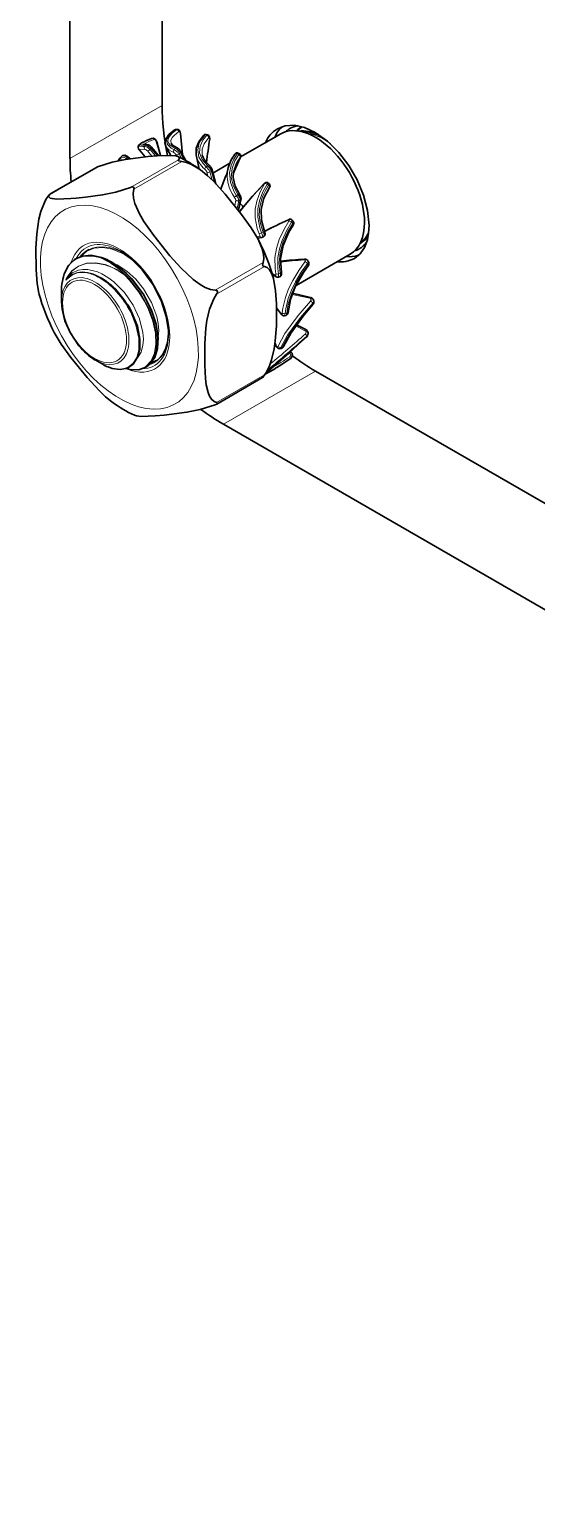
# Model space of a CAD drawing. Extents: x 291 to 828, y 188 to 662.
# Drawn here: x 671.24 to 682.93, y 577.35 to 611 of the extents above; entities that cross this region are included whole.
import ezdxf

# ---------------------------------------------------------------- set-up
doc = ezdxf.new("R2010")
doc.units = 0

msp = doc.modelspace()

# ---------------------------------------------------------------- linework, layer by layer
at = {"color": 7, "lineweight": 35}
for p, q in [((672.175, 608.019), (672.175, 649.492)), ((674.296, 609.244), (674.296, 648.132)), ((674.296, 609.244), (674.296, 644.628)), ((717.996, 579.932), (677.832, 603.12)), ((717.996, 579.932), (677.832, 603.12)), ((718.221, 577.352), (675.711, 601.896))]:
    msp.add_line(p, q, dxfattribs=at)
at = {"color": 7, "lineweight": 13, "ltscale": 0.061237}
for p, q in [((674.296, 609.244), (672.175, 608.019)), ((677.832, 603.12), (675.711, 601.896))]:
    msp.add_line(p, q, dxfattribs=at)
at = {"color": 7, "lineweight": 13, "ltscale": 0.008359}
msp.add_line((674.164, 608.409), (674.254, 608.087), dxfattribs=at)
at = {"color": 7, "lineweight": 35, "ltscale": 0.008188}
msp.add_line((674.261, 608.088), (674.175, 608.404), dxfattribs=at)
at = {"color": 7, "lineweight": 35, "ltscale": 0.00045742}
msp.add_line((674.608, 608.687), (674.59, 608.683), dxfattribs=at)
at = {"color": 7, "lineweight": 35, "ltscale": 0.000361302}
msp.add_line((674.608, 608.687), (674.594, 608.682), dxfattribs=at)
at = {"color": 7, "lineweight": 13, "ltscale": 0.000863159}
msp.add_line((674.629, 608.685), (674.594, 608.682), dxfattribs=at)
at = {"color": 7, "lineweight": 35, "ltscale": 0.000858311}
msp.add_line((674.642, 608.69), (674.608, 608.687), dxfattribs=at)
at = {"color": 7, "lineweight": 13, "ltscale": 0.000355936}
msp.add_line((674.629, 608.685), (674.642, 608.69), dxfattribs=at)
at = {"color": 7, "lineweight": 13, "ltscale": 0.000167847}
msp.add_line((674.719, 608.596), (674.726, 608.596), dxfattribs=at)
at = {"color": 7, "lineweight": 13, "ltscale": 0.011804}
msp.add_line((674.719, 608.596), (674.76, 608.125), dxfattribs=at)
at = {"color": 7, "lineweight": 35, "ltscale": 0.011994}
msp.add_line((674.765, 608.117), (674.726, 608.596), dxfattribs=at)
at = {"color": 7, "lineweight": 13, "ltscale": 0.000932126}
msp.add_line((675.328, 608.556), (675.291, 608.564), dxfattribs=at)
at = {"color": 7, "lineweight": 35, "ltscale": 0.000929825}
msp.add_line((675.349, 608.565), (675.312, 608.574), dxfattribs=at)
at = {"color": 7, "lineweight": 13, "ltscale": 0.000134978}
msp.add_line((675.391, 608.465), (675.395, 608.469), dxfattribs=at)
at = {"color": 7, "lineweight": 35, "ltscale": 0.026642}
msp.add_line((676.109, 608.056), (677.032, 608.589), dxfattribs=at)
at = {"color": 7, "lineweight": 13, "ltscale": 0.002267}
msp.add_line((678.055, 608.467), (677.976, 608.512), dxfattribs=at)
at = {"color": 7, "lineweight": 13, "ltscale": 0.000823976}
msp.add_line((673.351, 608.047), (673.37, 608.074), dxfattribs=at)
at = {"color": 7, "lineweight": 35, "ltscale": 0.002027}
msp.add_line((673.501, 608.068), (673.564, 608.017), dxfattribs=at)
at = {"color": 7, "lineweight": 35, "ltscale": 0.006024}
msp.add_line((673.757, 608.245), (673.91, 608.059), dxfattribs=at)
at = {"color": 7, "lineweight": 35, "ltscale": 0.000509664}
msp.add_line((673.809, 608.368), (673.826, 608.379), dxfattribs=at)
at = {"color": 7, "lineweight": 13, "ltscale": 0.000887502}
msp.add_line((673.897, 608.3), (673.918, 608.328), dxfattribs=at)
at = {"color": 7, "lineweight": 13, "ltscale": 0.003989}
msp.add_line((674.064, 608.073), (673.961, 608.195), dxfattribs=at)
at = {"color": 7, "lineweight": 13, "ltscale": 0.00088899}
msp.add_line((674.019, 608.233), (674.04, 608.262), dxfattribs=at)
at = {"color": 7, "lineweight": 13, "ltscale": 0.005033}
msp.add_line((674.149, 608.08), (674.019, 608.233), dxfattribs=at)
at = {"color": 7, "lineweight": 13, "ltscale": 0.005868}
msp.add_line((674.04, 608.262), (674.192, 608.083), dxfattribs=at)
at = {"color": 7, "lineweight": 35, "ltscale": 0.006774}
msp.add_line((674.048, 608.292), (674.223, 608.085), dxfattribs=at)
at = {"color": 7, "lineweight": 35, "ltscale": 0.005772}
msp.add_line((674.388, 608.296), (674.497, 608.093), dxfattribs=at)
at = {"color": 7, "lineweight": 13, "ltscale": 0.000933779}
msp.add_line((674.579, 608.224), (674.603, 608.253), dxfattribs=at)
at = {"color": 7, "lineweight": 13, "ltscale": 0.000863793}
msp.add_line((674.638, 608.077), (674.621, 608.107), dxfattribs=at)
at = {"color": 7, "lineweight": 13, "ltscale": 0.000931017}
msp.add_line((674.688, 608.128), (674.712, 608.156), dxfattribs=at)
at = {"color": 7, "lineweight": 13, "ltscale": 0.002878}
msp.add_line((674.745, 608.028), (674.688, 608.128), dxfattribs=at)
at = {"color": 7, "lineweight": 13, "ltscale": 0.004547}
msp.add_line((674.712, 608.156), (674.802, 607.998), dxfattribs=at)
at = {"color": 7, "lineweight": 35, "ltscale": 0.006319}
msp.add_line((674.721, 608.194), (674.846, 607.974), dxfattribs=at)
at = {"color": 7, "lineweight": 13, "ltscale": 0.000988828}
msp.add_line((676.065, 608.111), (676.03, 608.129), dxfattribs=at)
at = {"color": 7, "lineweight": 35, "ltscale": 0.000990267}
msp.add_line((676.086, 608.129), (676.051, 608.147), dxfattribs=at)
at = {"color": 7, "lineweight": 13, "ltscale": 0.03195}
for p, q in [((671.7, 607.187), (672.806, 607.826)), ((673.573, 607.354), (674.68, 607.993)), ((673.644, 607.313), (674.751, 607.952)), ((675.553, 602.393), (676.66, 603.032))]:
    msp.add_line(p, q, dxfattribs=at)
at = {"color": 7, "lineweight": 35, "ltscale": 0.030574}
for p, q in [((671.709, 607.196), (672.768, 607.808)), ((675.556, 602.361), (676.615, 602.972))]:
    msp.add_line(p, q, dxfattribs=at)
at = {"color": 7, "lineweight": 35, "ltscale": 0.001065}
for p, q in [((672.768, 607.808), (672.806, 607.826)), ((675.556, 602.361), (675.518, 602.342))]:
    msp.add_line(p, q, dxfattribs=at)
at = {"color": 7, "lineweight": 35, "ltscale": 0.000822306}
msp.add_line((673.302, 607.994), (673.284, 607.966), dxfattribs=at)
at = {"color": 7, "lineweight": 35, "ltscale": 0.001035}
msp.add_line((673.302, 607.994), (673.326, 608.028), dxfattribs=at)
at = {"color": 7, "lineweight": 13, "ltscale": 0.000623196}
msp.add_line((673.474, 608.02), (673.459, 608), dxfattribs=at)
at = {"color": 7, "lineweight": 13, "ltscale": 0.000826942}
msp.add_line((673.474, 608.02), (673.492, 608.047), dxfattribs=at)
at = {"color": 7, "lineweight": 13, "ltscale": 0.000577921}
msp.add_line((673.492, 608.005), (673.474, 608.02), dxfattribs=at)
at = {"color": 7, "lineweight": 13, "ltscale": 0.001389}
msp.add_line((673.492, 608.047), (673.535, 608.012), dxfattribs=at)
at = {"color": 7, "lineweight": 13, "ltscale": 0.000959574}
msp.add_line((675.314, 607.83), (675.341, 607.857), dxfattribs=at)
at = {"color": 7, "lineweight": 13, "ltscale": 0.000957869}
msp.add_line((675.399, 607.718), (675.427, 607.743), dxfattribs=at)
at = {"color": 7, "lineweight": 13, "ltscale": 0.005024}
msp.add_line((675.453, 607.524), (675.399, 607.718), dxfattribs=at)
at = {"color": 7, "lineweight": 13, "ltscale": 0.006969}
msp.add_line((675.427, 607.743), (675.503, 607.475), dxfattribs=at)
at = {"color": 7, "lineweight": 35, "ltscale": 0.008949}
msp.add_line((675.441, 607.784), (675.537, 607.439), dxfattribs=at)
at = {"color": 7, "lineweight": 35, "ltscale": 0.011252}
msp.add_line((675.468, 607.686), (675.858, 607.911), dxfattribs=at)
at = {"color": 7, "lineweight": 35, "ltscale": 0.000970788}
msp.add_line((675.823, 607.807), (675.814, 607.769), dxfattribs=at)
at = {"color": 7, "lineweight": 35, "ltscale": 0.010088}
msp.add_line((676.101, 608.035), (675.94, 607.665), dxfattribs=at)
at = {"color": 7, "lineweight": 13, "ltscale": 0.010004}
msp.add_line((676.099, 608.033), (675.94, 607.665), dxfattribs=at)
at = {"color": 7, "lineweight": 35, "ltscale": 0.000633833}
msp.add_line((675.947, 607.716), (675.951, 607.741), dxfattribs=at)
at = {"color": 7, "lineweight": 13, "ltscale": 0.002511}
msp.add_line((675.355, 607.617), (675.328, 607.713), dxfattribs=at)
at = {"color": 7, "lineweight": 13, "ltscale": 0.000994926}
msp.add_line((676.753, 607.405), (676.722, 607.43), dxfattribs=at)
at = {"color": 7, "lineweight": 35, "ltscale": 0.000995233}
msp.add_line((676.769, 607.436), (676.738, 607.462), dxfattribs=at)
at = {"color": 7, "lineweight": 35, "ltscale": 0.002633}
msp.add_line((671.636, 607.096), (671.696, 607.183), dxfattribs=at)
at = {"color": 7, "lineweight": 35, "ltscale": 0.00013276}
for p, q in [((671.7, 607.187), (671.696, 607.183)), ((676.625, 602.981), (676.628, 602.986))]:
    msp.add_line(p, q, dxfattribs=at)
at = {"color": 7, "lineweight": 35, "ltscale": 0.000325846}
for p, q in [((671.709, 607.196), (671.7, 607.187)), ((676.615, 602.972), (676.625, 602.981))]:
    msp.add_line(p, q, dxfattribs=at)
at = {"color": 7, "lineweight": 13, "ltscale": 0.003126}
msp.add_line((675.971, 606.939), (675.997, 607.062), dxfattribs=at)
at = {"color": 7, "lineweight": 13, "ltscale": 0.000973554}
msp.add_line((676.013, 607.164), (676.044, 607.188), dxfattribs=at)
at = {"color": 7, "lineweight": 13, "ltscale": 0.004727}
msp.add_line((676.029, 606.865), (676.068, 607.05), dxfattribs=at)
at = {"color": 7, "lineweight": 13, "ltscale": 0.005989}
msp.add_line((676.099, 607.073), (676.05, 606.839), dxfattribs=at)
at = {"color": 7, "lineweight": 35, "ltscale": 0.007}
msp.add_line((676.118, 607.101), (676.06, 606.827), dxfattribs=at)
at = {"color": 7, "lineweight": 13, "ltscale": 0.000967962}
msp.add_line((676.068, 607.05), (676.099, 607.073), dxfattribs=at)
at = {"color": 7, "lineweight": 13, "ltscale": 0.001261}
msp.add_line((677.296, 606.6), (677.284, 606.551), dxfattribs=at)
at = {"color": 7, "lineweight": 13, "ltscale": 0.000931962}
msp.add_line((677.308, 606.522), (677.284, 606.551), dxfattribs=at)
at = {"color": 7, "lineweight": 35, "ltscale": 0.000933484}
msp.add_line((677.32, 606.571), (677.296, 606.6), dxfattribs=at)
at = {"color": 7, "lineweight": 13, "ltscale": 0.001256}
msp.add_line((677.308, 606.522), (677.32, 606.571), dxfattribs=at)
at = {"color": 7, "lineweight": 13, "ltscale": 0.00172}
msp.add_line((676.479, 606.218), (676.547, 606.231), dxfattribs=at)
at = {"color": 7, "lineweight": 35, "ltscale": 0.0026}
msp.add_line((676.497, 606.184), (676.6, 606.203), dxfattribs=at)
at = {"color": 7, "lineweight": 13, "ltscale": 0.001514}
msp.add_line((676.592, 606.307), (676.536, 606.284), dxfattribs=at)
at = {"color": 7, "lineweight": 13, "ltscale": 0.000975944}
msp.add_line((676.592, 606.307), (676.626, 606.326), dxfattribs=at)
at = {"color": 7, "lineweight": 35, "ltscale": 0.000401028}
msp.add_line((676.615, 606.208), (676.6, 606.203), dxfattribs=at)
at = {"color": 7, "lineweight": 35, "ltscale": 0.000972075}
msp.add_line((676.615, 606.208), (676.649, 606.227), dxfattribs=at)
at = {"color": 7, "lineweight": 13, "ltscale": 0.000950653}
msp.add_line((676.662, 606.341), (676.626, 606.326), dxfattribs=at)
at = {"color": 7, "lineweight": 35, "ltscale": 0.000803234}
for p, q in [((678.859, 606.064), (678.887, 606.08)), ((672.586, 605.906), (672.614, 605.922)), ((673.909, 603.206), (673.937, 603.222))]:
    msp.add_line(p, q, dxfattribs=at)
at = {"color": 7, "lineweight": 35, "ltscale": 0.000350514}
msp.add_line((679.043, 606.211), (679.029, 606.209), dxfattribs=at)
at = {"color": 7, "lineweight": 13, "ltscale": 0.000276454}
msp.add_line((679.034, 606.215), (679.044, 606.217), dxfattribs=at)
at = {"color": 7, "lineweight": 13, "ltscale": 0.000907898}
msp.add_line((673.412, 605.841), (673.38, 605.858), dxfattribs=at)
at = {"color": 7, "lineweight": 35, "ltscale": 0.036006}
msp.add_line((677.385, 605.097), (678.632, 605.817), dxfattribs=at)
at = {"color": 7, "lineweight": 35, "ltscale": 0.000130772}
msp.add_line((673.398, 605.365), (673.401, 605.37), dxfattribs=at)
at = {"color": 7, "lineweight": 13, "ltscale": 0.031951}
for p, q in [((675.518, 604.982), (676.625, 605.621)), ((675.553, 604.891), (676.66, 605.53))]:
    msp.add_line(p, q, dxfattribs=at)
at = {"color": 7, "lineweight": 13, "ltscale": 0.002456}
msp.add_line((676.831, 605.377), (676.911, 605.321), dxfattribs=at)
at = {"color": 7, "lineweight": 35, "ltscale": 0.002804}
msp.add_line((676.836, 605.359), (676.928, 605.295), dxfattribs=at)
at = {"color": 7, "lineweight": 13, "ltscale": 0.001876}
msp.add_line((676.98, 605.288), (676.982, 605.363), dxfattribs=at)
at = {"color": 7, "lineweight": 13, "ltscale": 0.000970767}
msp.add_line((676.982, 605.363), (677.018, 605.377), dxfattribs=at)
at = {"color": 7, "lineweight": 13, "ltscale": 0.000791308}
msp.add_line((677.663, 605.57), (677.648, 605.598), dxfattribs=at)
at = {"color": 7, "lineweight": 35, "ltscale": 0.000783573}
msp.add_line((677.676, 605.635), (677.66, 605.663), dxfattribs=at)
at = {"color": 7, "lineweight": 35, "ltscale": 0.001939}
msp.add_line((671.98, 604.985), (671.982, 605.063), dxfattribs=at)
at = {"color": 7, "lineweight": 13, "ltscale": 9.9358e-05}
msp.add_line((672.104, 605.272), (672.103, 605.276), dxfattribs=at)
at = {"color": 7, "lineweight": 35, "ltscale": 0.000966363}
msp.add_line((676.98, 605.288), (677.016, 605.302), dxfattribs=at)
at = {"color": 7, "lineweight": 35, "ltscale": 0.006595}
msp.add_line((671.98, 604.722), (671.98, 604.985), dxfattribs=at)
at = {"color": 7, "lineweight": 13, "ltscale": 0.01046}
msp.add_line((677.295, 604.889), (677.703, 604.799), dxfattribs=at)
at = {"color": 7, "lineweight": 35, "ltscale": 0.010716}
msp.add_line((677.305, 604.918), (677.722, 604.819), dxfattribs=at)
at = {"color": 7, "lineweight": 35, "ltscale": 0.000594466}
msp.add_line((677.795, 604.734), (677.789, 604.757), dxfattribs=at)
at = {"color": 7, "lineweight": 13, "ltscale": 0.004649}
msp.add_line((676.935, 604.59), (677.046, 604.441), dxfattribs=at)
at = {"color": 7, "lineweight": 35, "ltscale": 0.004886}
msp.add_line((677.052, 604.421), (676.936, 604.578), dxfattribs=at)
at = {"color": 7, "lineweight": 13, "ltscale": 0.001314}
msp.add_line((677.117, 604.395), (677.135, 604.444), dxfattribs=at)
at = {"color": 7, "lineweight": 35, "ltscale": 0.000947035}
msp.add_line((677.117, 604.395), (677.154, 604.404), dxfattribs=at)
at = {"color": 7, "lineweight": 13, "ltscale": 0.000951554}
msp.add_line((677.135, 604.444), (677.172, 604.454), dxfattribs=at)
at = {"color": 7, "lineweight": 13, "ltscale": 0.001326}
msp.add_line((677.172, 604.454), (677.154, 604.404), dxfattribs=at)
at = {"color": 7, "lineweight": 13, "ltscale": 0.000588337}
msp.add_line((677.775, 604.663), (677.769, 604.686), dxfattribs=at)
at = {"color": 7, "lineweight": 13, "ltscale": 0.005991}
msp.add_line((677.377, 604.16), (677.591, 604.052), dxfattribs=at)
at = {"color": 7, "lineweight": 35, "ltscale": 0.005993}
msp.add_line((677.398, 604.189), (677.611, 604.078), dxfattribs=at)
at = {"color": 7, "lineweight": 35, "ltscale": 0.002029}
msp.add_line((676.935, 603.683), (676.901, 603.756), dxfattribs=at)
at = {"color": 7, "lineweight": 13, "ltscale": 0.001976}
msp.add_line((676.903, 603.77), (676.936, 603.698), dxfattribs=at)
at = {"color": 7, "lineweight": 13, "ltscale": 8.6006e-05}
msp.add_line((677.63, 603.907), (677.631, 603.91), dxfattribs=at)
at = {"color": 7, "lineweight": 13, "ltscale": 0.000366252}
msp.add_line((677.631, 603.91), (677.634, 603.925), dxfattribs=at)
at = {"color": 7, "lineweight": 35, "ltscale": 0.000371516}
msp.add_line((677.66, 603.961), (677.663, 603.976), dxfattribs=at)
at = {"color": 7, "lineweight": 35, "ltscale": 0.004958}
msp.add_line((672.757, 603.376), (672.929, 603.277), dxfattribs=at)
at = {"color": 7, "lineweight": 35, "ltscale": 0.0009137}
msp.add_line((677.009, 603.636), (677.045, 603.642), dxfattribs=at)
at = {"color": 7, "lineweight": 13, "ltscale": 0.000919639}
msp.add_line((677.033, 603.662), (677.069, 603.668), dxfattribs=at)
at = {"color": 7, "lineweight": 35, "ltscale": 0.005846}
msp.add_line((677.259, 603.407), (677.064, 603.278), dxfattribs=at)
at = {"color": 7, "lineweight": 13, "ltscale": 0.00054619}
msp.add_line((677.227, 603.546), (677.245, 603.533), dxfattribs=at)
at = {"color": 7, "lineweight": 35, "ltscale": 0.002632}
msp.add_line((676.688, 603.072), (676.628, 602.986), dxfattribs=at)
at = {"color": 7, "lineweight": 35, "ltscale": 0.001228}
msp.add_line((676.688, 603.072), (676.66, 603.032), dxfattribs=at)
at = {"color": 7, "lineweight": 13, "ltscale": 0.000383114}
msp.add_line((676.723, 603.115), (676.71, 603.107), dxfattribs=at)
at = {"color": 7, "lineweight": 13, "ltscale": 0.00022822}
msp.add_line((676.714, 603.114), (676.723, 603.115), dxfattribs=at)
at = {"color": 7, "lineweight": 35, "ltscale": 0.000142357}
msp.add_line((676.942, 603.202), (676.937, 603.199), dxfattribs=at)
at = {"color": 7, "lineweight": 35, "ltscale": 0.003575}
msp.add_line((677.064, 603.278), (676.942, 603.202), dxfattribs=at)
at = {"color": 7, "lineweight": 35}
for points in [[(677.83, 608.621), (677.581, 608.736), (677.349, 608.786), (677.138, 608.776), (676.955, 608.707)], [(674.175, 608.404), (674.136, 608.468), (674.093, 608.489), (674.056, 608.486)], [(674.577, 608.675), (674.454, 608.571), (674.383, 608.47), (674.365, 608.379), (674.388, 608.296)], [(674.726, 608.596), (674.706, 608.656), (674.672, 608.686), (674.641, 608.69)], [(675.254, 608.554), (675.144, 608.407), (675.087, 608.262), (675.082, 608.102), (675.09, 608.065)], [(675.395, 608.469), (675.394, 608.518), (675.377, 608.55), (675.349, 608.565)], [(679.068, 606.477), (679.035, 606.824), (678.942, 607.178), (678.796, 607.528), (678.604, 607.86), (678.374, 608.161), (678.114, 608.419), (677.83, 608.621)], [(672.806, 607.826), (673.15, 607.935), (673.452, 607.999), (673.98, 608.066)], [(673.501, 608.068), (673.437, 608.097), (673.388, 608.09), (673.375, 608.081)], [(673.809, 608.368), (673.768, 608.337), (673.748, 608.309), (673.744, 608.275), (673.757, 608.245)], [(674.664, 608.067), (674.616, 608.082), (674.506, 608.093), (674.188, 608.083), (673.98, 608.066)], [(674.645, 608.264), (674.538, 608.331), (674.51, 608.364)], [(674.68, 607.993), (674.696, 608.023), (674.694, 608.041), (674.688, 608.051), (674.664, 608.067)], [(676.101, 608.035), (676.114, 608.08), (676.106, 608.111), (676.086, 608.129)], [(674.68, 607.993), (674.674, 607.983), (674.677, 607.969), (674.751, 607.952)], [(675.182, 607.759), (674.977, 607.884), (674.864, 607.929), (674.751, 607.952)], [(676.511, 606.158), (676.351, 606.426), (676.132, 606.732), (675.755, 607.199), (675.48, 607.498), (675.33, 607.639), (675.182, 607.759)], [(676.084, 607.198), (675.983, 607.386), (675.939, 607.585), (675.947, 607.716)], [(676.091, 606.809), (676.381, 607.149), (676.651, 607.441)], [(676.738, 607.462), (676.714, 607.472), (676.687, 607.47), (676.655, 607.446), (676.651, 607.441)], [(676.772, 607.355), (676.787, 607.388), (676.784, 607.415), (676.769, 607.436)], [(671.636, 607.096), (671.605, 607.045), (671.503, 606.8), (671.458, 606.625), (671.409, 606.284), (671.391, 605.957), (671.392, 605.457), (671.416, 605.136), (671.458, 604.913)], [(671.696, 607.183), (671.684, 607.157), (671.686, 607.137), (671.694, 607.127), (671.721, 607.11), (671.763, 607.098), (671.874, 607.087), (672.192, 607.097), (672.32, 607.107)], [(673.573, 607.354), (673.229, 607.245), (672.927, 607.181), (672.534, 607.128), (672.32, 607.107)], [(673.573, 607.354), (673.61, 607.366), (673.65, 607.353), (673.644, 607.313)], [(675.518, 604.982), (675.416, 605.002), (675.292, 605.05), (675.174, 605.117), (675.017, 605.23), (674.734, 605.493), (674.478, 605.777), (674.104, 606.246), (673.876, 606.572), (673.776, 606.742), (673.668, 606.986), (673.636, 607.11), (673.628, 607.216), (673.644, 607.313)], [(676.084, 607.198), (676.116, 607.133), (676.118, 607.101)], [(676.662, 606.341), (676.586, 606.602), (676.58, 606.842), (676.644, 607.108), (676.772, 607.355)], [(677.05, 605.396), (677.031, 605.71), (677.087, 606.012), (677.22, 606.324), (677.318, 606.487)], [(678.729, 605.719), (678.86, 605.824), (678.96, 605.967), (679.029, 606.146), (679.058, 606.303), (679.068, 606.477)], [(676.625, 605.621), (676.64, 605.709), (676.633, 605.824), (676.603, 605.942), (676.511, 606.158)], [(676.662, 606.341), (676.677, 606.287), (676.673, 606.253), (676.649, 606.227)], [(672.904, 605.741), (672.663, 605.79), (672.463, 605.773), (672.29, 605.698), (672.142, 605.558), (672.039, 605.361), (671.987, 605.123), (671.982, 605.063)], [(673.012, 605.678), (672.895, 605.739), (672.895, 605.74)], [(673.335, 605.889), (673.593, 605.703), (673.841, 605.453), (674.09, 605.107), (674.283, 604.723), (674.393, 604.38), (674.442, 604.053), (674.445, 603.965)], [(673.401, 605.37), (673.392, 605.385), (673.331, 605.447), (673.3, 605.474)], [(676.625, 605.621), (676.614, 605.572), (676.617, 605.558), (676.631, 605.541), (676.649, 605.533), (676.66, 605.53)], [(676.66, 605.53), (676.719, 605.507), (676.777, 605.452), (676.821, 605.379), (676.866, 605.256)], [(677.05, 605.396), (677.051, 605.344), (677.039, 605.318), (677.016, 605.302)], [(677.202, 604.474), (677.255, 604.768), (677.369, 605.064), (677.572, 605.415), (677.666, 605.548)], [(673.599, 605.245), (673.859, 604.904), (674.056, 604.527), (674.164, 604.2), (674.21, 603.89), (674.196, 603.643), (674.129, 603.433), (674.019, 603.283), (673.937, 603.222)], [(676.866, 605.256), (676.915, 604.973), (676.934, 604.667), (676.932, 604.165), (676.908, 603.816), (676.883, 603.635), (676.823, 603.376), (676.777, 603.244), (676.688, 603.072)], [(672.382, 603.702), (672.177, 604.009), (672.06, 604.278), (671.993, 604.548), (671.98, 604.722)], [(675.553, 602.393), (675.495, 602.416), (675.437, 602.471), (675.392, 602.544), (675.36, 602.624), (675.317, 602.803), (675.298, 602.95), (675.28, 603.256), (675.281, 603.758), (675.305, 604.107), (675.33, 604.288), (675.39, 604.547), (675.489, 604.789), (675.553, 604.891)], [(675.518, 604.982), (675.553, 604.976), (675.569, 604.968), (675.579, 604.945), (675.577, 604.935), (675.57, 604.917), (675.553, 604.891)], [(673.593, 604.49), (673.729, 604.153), (673.785, 603.859), (673.782, 603.624), (673.726, 603.423), (673.628, 603.279), (673.497, 603.191), (673.335, 603.157), (673.144, 603.183), (673.052, 603.216)], [(677.096, 603.684), (677.27, 604.001), (677.547, 604.383), (677.775, 604.652)], [(671.814, 604.01), (671.973, 603.742), (672.192, 603.436), (672.569, 602.969), (672.844, 602.67), (672.994, 602.529), (673.143, 602.41)], [(676.741, 603.122), (677.216, 603.536), (677.63, 603.907)], [(673.909, 603.206), (673.754, 603.151), (673.563, 603.153), (673.46, 603.178)], [(676.66, 603.032), (676.615, 602.973), (676.614, 602.972), (676.615, 602.972)], [(675.518, 602.342), (675.174, 602.233), (674.872, 602.17), (674.344, 602.103)], [(675.553, 602.393), (675.568, 602.389), (675.574, 602.387), (675.579, 602.379), (675.556, 602.361)], [(673.66, 602.101), (673.708, 602.087), (673.818, 602.076), (674.136, 602.086), (674.344, 602.103)]]:
    msp.add_lwpolyline(points, dxfattribs=at)
at = {"color": 7, "lineweight": 13}
for points in [[(673.866, 608.343), (673.871, 608.348), (673.892, 608.362), (674.009, 608.417), (674.112, 608.458)], [(674.112, 608.458), (674.117, 608.459), (674.13, 608.456), (674.14, 608.449), (674.164, 608.409)], [(674.594, 608.682), (674.48, 608.586), (674.435, 608.532), (674.397, 608.446), (674.419, 608.345), (674.511, 608.26), (674.579, 608.224)], [(674.603, 608.253), (674.485, 608.328), (674.45, 608.37), (674.433, 608.417), (674.439, 608.482), (674.46, 608.524), (674.528, 608.605), (674.629, 608.685)], [(674.51, 608.364), (674.499, 608.433), (674.532, 608.506), (674.574, 608.554), (674.683, 608.642)], [(674.683, 608.642), (674.69, 608.645), (674.696, 608.644), (674.702, 608.639), (674.713, 608.624), (674.719, 608.596)], [(675.291, 608.564), (675.187, 608.428), (675.148, 608.35), (675.119, 608.221), (675.147, 608.055), (675.243, 607.903), (675.314, 607.83)], [(675.341, 607.857), (675.221, 607.999), (675.162, 608.152), (675.173, 608.306), (675.238, 608.443), (675.328, 608.556)], [(675.225, 608.1), (675.22, 608.233), (675.266, 608.358), (675.373, 608.502)], [(675.373, 608.502), (675.378, 608.506), (675.381, 608.507), (675.384, 608.506), (675.388, 608.503), (675.389, 608.5), (675.392, 608.491), (675.391, 608.465)], [(673.474, 608.02), (673.406, 608.055), (673.351, 608.047)], [(673.37, 608.074), (673.423, 608.082), (673.492, 608.047)], [(673.757, 608.245), (673.763, 608.241), (673.78, 608.234), (673.9, 608.229)], [(673.809, 608.368), (673.773, 608.341), (673.765, 608.33), (673.762, 608.323), (673.764, 608.315), (673.768, 608.312), (673.78, 608.305), (673.852, 608.298), (673.897, 608.3)], [(673.918, 608.328), (673.819, 608.33), (673.802, 608.335), (673.797, 608.339), (673.794, 608.344), (673.794, 608.35), (673.8, 608.358), (673.827, 608.379)], [(674.019, 608.233), (673.945, 608.289), (673.897, 608.3)], [(673.918, 608.328), (673.952, 608.323), (674.04, 608.262)], [(676.03, 608.129), (675.95, 608.002), (675.888, 607.856), (675.855, 607.692), (675.871, 607.474), (675.951, 607.266), (676.013, 607.164)], [(676.044, 607.188), (675.941, 607.382), (675.894, 607.587), (675.91, 607.788), (675.977, 607.968), (676.065, 608.111)], [(676.097, 608.053), (676.103, 608.06), (676.105, 608.062), (676.106, 608.062), (676.107, 608.061), (676.108, 608.058), (676.106, 608.052), (676.099, 608.033)], [(676.09, 606.788), (676.21, 606.948), (676.476, 607.251), (676.649, 607.439)], [(676.66, 607.438), (676.557, 607.254), (676.478, 607.041), (676.443, 606.85), (676.442, 606.654), (676.492, 606.405), (676.536, 606.284)], [(676.722, 607.43), (676.621, 607.25), (676.542, 607.043), (676.506, 606.86), (676.503, 606.67), (676.549, 606.426), (676.592, 606.307)], [(676.649, 607.439), (676.661, 607.451), (676.666, 607.454), (676.667, 607.454), (676.668, 607.454), (676.668, 607.453), (676.667, 607.45), (676.66, 607.438)], [(676.068, 607.05), (676.049, 607.107), (676.013, 607.164)], [(676.044, 607.188), (676.087, 607.118), (676.099, 607.073)], [(677.222, 606.578), (677.102, 606.378), (676.998, 606.151), (676.935, 605.95), (676.9, 605.742), (676.901, 605.482), (676.919, 605.36)], [(677.284, 606.551), (677.166, 606.355), (677.063, 606.134), (677.002, 605.939), (676.966, 605.738), (676.965, 605.484), (676.982, 605.363)], [(677.018, 605.377), (676.997, 605.609), (677.02, 605.857), (677.091, 606.107), (677.195, 606.335), (677.308, 606.522)], [(677.202, 606.601), (677.219, 606.606), (677.225, 606.605), (677.228, 606.602), (677.229, 606.596), (677.228, 606.591), (677.222, 606.578)], [(676.547, 606.231), (676.548, 606.231), (676.548, 606.232), (676.549, 606.234), (676.55, 606.239), (676.548, 606.252), (676.536, 606.284)], [(676.613, 606.208), (676.619, 606.224), (676.608, 606.269), (676.592, 606.307)], [(676.626, 606.326), (676.648, 606.27), (676.653, 606.245), (676.647, 606.226)], [(671.982, 605.063), (672.014, 605.278), (672.086, 605.467), (672.198, 605.619), (672.342, 605.721), (672.513, 605.772), (672.704, 605.772), (672.857, 605.738), (673.012, 605.678)], [(673.368, 605.842), (673.151, 605.931), (672.937, 605.97), (672.735, 605.953), (672.565, 605.883), (672.425, 605.762)], [(673.38, 605.858), (673.227, 605.925), (673.075, 605.969), (672.93, 605.987), (672.792, 605.979), (672.685, 605.952), (672.586, 605.906)], [(672.347, 605.393), (672.24, 605.353), (672.148, 605.289), (672.086, 605.224), (672.079, 605.218), (672.078, 605.219), (672.104, 605.272)], [(672.34, 605.382), (672.234, 605.343), (672.095, 605.232), (672.086, 605.221), (672.079, 605.217), (672.082, 605.233), (672.103, 605.276)], [(672.103, 605.276), (672.218, 605.43), (672.369, 605.542), (672.552, 605.607), (672.763, 605.618), (672.989, 605.574)], [(672.104, 605.272), (672.219, 605.425), (672.369, 605.538), (672.551, 605.602), (672.762, 605.612), (672.987, 605.568)], [(672.104, 605.272), (672.223, 605.383), (672.37, 605.449), (672.474, 605.466), (672.585, 605.464), (672.812, 605.407), (672.908, 605.364)], [(672.908, 605.364), (673.049, 605.281), (673.184, 605.179), (673.428, 604.931), (673.628, 604.64), (673.774, 604.328), (673.856, 604.01), (673.868, 603.857), (673.858, 603.714), (673.812, 603.553), (673.728, 603.428)], [(673.262, 605.568), (673.487, 605.424), (673.693, 605.236), (673.873, 605.015), (674.055, 604.705), (674.176, 604.378), (674.209, 604.215), (674.221, 604.057), (674.209, 603.903)], [(676.911, 605.321), (676.915, 605.319), (676.917, 605.32), (676.92, 605.323), (676.921, 605.328), (676.919, 605.36)], [(677.018, 605.377), (677.025, 605.335), (677.016, 605.302)], [(677.591, 605.639), (677.447, 605.436), (677.31, 605.21), (677.214, 605.015), (677.139, 604.814), (677.082, 604.57), (677.069, 604.461)], [(677.648, 605.598), (677.507, 605.398), (677.373, 605.177), (677.279, 604.987), (677.205, 604.792), (677.147, 604.552), (677.135, 604.444)], [(677.172, 604.454), (677.205, 604.667), (677.278, 604.902), (677.391, 605.148), (677.526, 605.375), (677.663, 605.57)], [(677.568, 605.684), (677.587, 605.682), (677.594, 605.677), (677.598, 605.67), (677.6, 605.661), (677.591, 605.639)], [(673.463, 603.178), (673.633, 603.149), (673.789, 603.165), (673.925, 603.229), (674.045, 603.355), (674.123, 603.53), (674.156, 603.741), (674.144, 603.997), (674.085, 604.269), (673.984, 604.542), (673.884, 604.743), (673.765, 604.936), (673.548, 605.213)], [(673.909, 603.206), (674.026, 603.304), (674.11, 603.442), (674.161, 603.612), (674.174, 603.896), (674.122, 604.206), (674.014, 604.523), (673.818, 604.892), (673.563, 605.226)], [(673.937, 603.222), (674.054, 603.32), (674.138, 603.458), (674.189, 603.628), (674.202, 603.912), (674.15, 604.222), (674.042, 604.539), (673.846, 604.908), (673.591, 605.242)], [(677.722, 604.736), (677.433, 604.399), (677.128, 603.983), (676.971, 603.695)], [(673.574, 604.477), (673.696, 604.181), (673.762, 603.882), (673.76, 603.605), (673.716, 603.436), (673.634, 603.3), (673.518, 603.207), (673.379, 603.163), (673.221, 603.166), (673.052, 603.216)], [(677.769, 604.686), (677.486, 604.354), (677.189, 603.946), (677.033, 603.662)], [(677.046, 604.441), (677.052, 604.436), (677.054, 604.434), (677.058, 604.434), (677.061, 604.435), (677.063, 604.437), (677.066, 604.444), (677.069, 604.461)], [(677.069, 603.668), (677.157, 603.841), (677.282, 604.041), (677.61, 604.472), (677.775, 604.663)], [(676.723, 603.115), (677.336, 603.647), (677.631, 603.91)], [(676.936, 603.698), (676.943, 603.687), (676.947, 603.683), (676.954, 603.681), (676.959, 603.681), (676.962, 603.683), (676.971, 603.695)]]:
    msp.add_lwpolyline(points, dxfattribs=at)
at = {"color": 7, "lineweight": 35}
for centre, radius, start, end in [((677.548, 608.236), 0.709, 132.6535, 157.421), ((677.84, 608.24), 0.606, 121.8756, 136.1911), ((674.607, 606.979), 1.603, 110.0831, 119.1216), ((674.598, 608.646), 0.0363, 95.4348, 125.4248), ((675.3, 608.514), 0.0608, 78.3949, 139.338), ((705.491, 604.059), 30.417, 171.6638, 172.6886), ((677.3, 608.138), 0.666, 121.2029, 158.1618), ((677.531, 607.75), 0.908, 66.9213, 95.3362), ((673.633, 607.792), 0.387, 131.8735, 142.5447), ((673.902, 608.787), 0.445, 263.6088, 275.7641), ((673.938, 608.205), 0.139, 38.144, 86.4158), ((674.559, 608.094), 0.191, 31.6943, 63.1171), ((673.345, 605.273), 3.09, 53.5375, 64.7239), ((672.755, 607.41), 2.424, 8.8011, 15.6666), ((676.753, 607.547), 0.966, 143.4374, 164.3445), ((676.028, 608.096), 0.0565, 65.3484, 152.6252), ((675.25, 607.71), 0.205, 21.332, 49.1335), ((675.08, 607.905), 0.747, 339.4791, 349.5786), ((681.419, 605.223), 6.137, 156.7765, 160.041), ((676.082, 606.825), 0.0179, 242.8358, 303.913), ((684.606, 590.603), 17.633, 114.7947, 116.7833), ((677.247, 606.553), 0.0681, 44.1129, 122.1405), ((677.266, 606.531), 0.0677, 319.4813, 36.3841), ((672.278, 603.967), 4.766, 15.6889, 27.3704), ((678.647, 606.488), 0.473, 300.4815, 327.9323), ((672.895, 605.375), 0.615, 120.2042, 141.3868), ((672.901, 605.733), 0.00912, 39.4344, 128.9735), ((672.45, 604.491), 1.33, 62.4444, 70.0275), ((679.46, 578.628), 27.137, 93.9645, 95.1413), ((677.594, 605.622), 0.0784, 31.951, 96.9716), ((678.399, 606.333), 0.697, 263.7401, 298.2913), ((678.605, 606.524), 0.766, 264.7288, 286.899), ((672.132, 603.956), 1.953, 41.3005, 61.4456), ((677.605, 605.599), 0.0793, 319.955, 27.0994), ((676.961, 605.34), 0.0559, 234.0433, 290.1565), ((676.046, 606.201), 4.766, 195.6889, 207.3704), ((677.704, 604.732), 0.089, 16.4379, 77.9861), ((677.71, 604.713), 0.0887, 317.0706, 14.3619), ((671.638, 603.494), 2.195, 27.0015, 31.6159), ((677.104, 604.455), 0.0614, 213.0099, 282.4139), ((677.132, 604.47), 0.0696, 288.7248, 3.9148), ((677.567, 603.992), 0.097, 350.831, 63.3422), ((673.491, 604.593), 1.422, 218.7866, 238.9164), ((677.002, 603.706), 0.0704, 199.2699, 275.1851), ((677.032, 603.709), 0.0684, 280.5846, 339.0862), ((677.567, 603.978), 0.0951, 311.7849, 349.9983), ((673.994, 603.781), 0.455, 278.744, 293.6148), ((677.201, 603.489), 0.101, 305.1707, 51.2799), ((673.454, 604.179), 1.044, 239.7975, 247.3326), ((673.881, 603.776), 0.508, 286.5912, 299.9481), ((674.588, 607.009), 4.476, 297.7537, 301.6612), ((676.696, 603.175), 0.0699, 275.4597, 309.8137), ((674.979, 604.895), 3.09, 233.5375, 244.7239)]:
    msp.add_arc(centre, radius, start, end, dxfattribs=at)
at = {"color": 7, "lineweight": 13}
for centre, radius, start, end in [((677.822, 608.242), 0.585, 119.5676, 134.6038), ((674.069, 608.443), 0.045, 19.6536, 110.8995), ((674.165, 608.397), 0.0123, 35.2114, 96.3695), ((674.629, 608.631), 0.0549, 12.0559, 90.9622), ((675.281, 608.527), 0.0383, 74.6473, 134.6605), ((675.311, 608.55), 0.0241, 86.7883, 145.2341), ((701.899, 604.676), 26.777, 171.8658, 173.0191), ((675.347, 608.542), 0.0239, 86.6682, 144.9871), ((675.315, 608.498), 0.0586, 3.2438, 77.4066), ((677.521, 607.729), 0.927, 65.2751, 94.3761), ((677.464, 607.586), 1.057, 61.0899, 87.489), ((677.431, 607.508), 1.122, 61.6493, 81.8957), ((677.2, 607.037), 1.647, 53.4984, 62.367), ((673.597, 607.818), 0.343, 131.6494, 142.2615), ((673.467, 608.073), 0.0355, 315.4618, 352.1874), ((673.943, 608.266), 0.0568, 143.2382, 220.343), ((673.885, 608.133), 0.098, 39.0459, 81.1737), ((673.95, 608.304), 0.0393, 94.4417, 142.4884), ((673.938, 608.289), 0.0977, 283.4013, 325.3331), ((674.022, 608.284), 0.0278, 310.2475, 16.7261), ((674.62, 608.181), 0.06, 133.3813, 203.7592), ((674.498, 608.026), 0.147, 33.2676, 62.5105), ((674.467, 607.988), 0.261, 32.3848, 64.6565), ((674.633, 608.229), 0.0377, 71.2583, 141.0735), ((674.491, 608.016), 0.262, 32.3548, 64.6537), ((674.636, 608.17), 0.0657, 256.2753, 321.0708), ((674.69, 608.182), 0.0339, 311.1256, 20.7926), ((676.762, 607.55), 0.833, 142.8928, 166.7741), ((676.062, 608.116), 0.0336, 109.998, 158.1549), ((676.046, 608.061), 0.0524, 350.809, 68.8065), ((676.097, 608.098), 0.0336, 110.1172, 157.9092), ((673.6, 607.76), 0.38, 131.028, 141.9154), ((673.395, 608.022), 0.0504, 150.5656, 235.3886), ((675.35, 607.774), 0.066, 122.7232, 181.7544), ((675.171, 607.641), 0.173, 24.8643, 49.2023), ((675.126, 607.595), 0.3, 24.2034, 51.4844), ((675.361, 607.758), 0.056, 233.9616, 313.4987), ((675.153, 607.62), 0.301, 24.1886, 51.4514), ((675.401, 607.775), 0.0408, 309.8537, 13.1031), ((679.982, 605.822), 4.581, 156.5755, 160.9644), ((676.672, 607.478), 0.0692, 316.4322, 346.1621), ((676.703, 607.453), 0.0687, 316.4456, 346.2001), ((676.055, 607.074), 0.0996, 115.0783, 150.8911), ((675.861, 607.031), 0.14, 12.6666, 39.7832), ((676.038, 607.093), 0.0521, 216.9918, 304.7964), ((676.073, 607.11), 0.0459, 305.3156, 347.9467), ((676.078, 606.817), 0.0151, 271.8801, 318.5554), ((676.129, 606.78), 0.0476, 144.8663, 169.8841), ((681.679, 596.938), 10.649, 114.8558, 118.0876), ((677.219, 606.595), 0.0179, 117.3411, 160.5456), ((677.225, 606.503), 0.0751, 38.8456, 92.9029), ((677.288, 606.497), 0.0318, 341.4249, 52.1339), ((676.591, 606.251), 0.0488, 204.0172, 279.9898), ((678.607, 606.48), 0.487, 301.334, 337.0969), ((678.563, 606.503), 0.521, 306.0168, 343.5342), ((678.652, 606.478), 0.463, 300.5571, 329.0372), ((672.446, 604.504), 1.315, 62.3862, 70.0271), ((672.589, 604.357), 1.677, 52.2216, 62.3042), ((677.589, 605.68), 0.021, 103.9566, 168.0423), ((672.513, 604.1), 1.543, 55.0461, 72.1037), ((672.514, 604.102), 1.547, 55.0286, 72.1011), ((672.119, 603.95), 1.959, 41.2616, 61.4106), ((672.752, 604.565), 1.125, 63.0471, 67.9936), ((671.925, 603.754), 2.203, 41.948, 51.3666), ((671.856, 603.686), 2.279, 42.055, 47.4406), ((676.942, 605.473), 0.116, 258.1412, 289.7973), ((678.572, 592.102), 13.619, 94.2262, 96.5083), ((677.563, 605.542), 0.102, 33.4276, 74.1619), ((677.605, 605.641), 0.0603, 314.5501, 21.5947), ((677.62, 605.614), 0.0604, 314.7856, 21.3365), ((677.647, 605.556), 0.021, 337.1077, 41.2164), ((672.054, 603.9), 1.591, 41.3441, 60.9282), ((672.077, 603.91), 1.589, 41.4797, 61.1956), ((676.953, 605.33), 0.0424, 191.8673, 234.5042), ((671.623, 603.486), 2.188, 26.926, 42.019), ((671.687, 603.528), 2.135, 31.525, 42.2297), ((677.698, 604.763), 0.0358, 311.7595, 82.3708), ((677.731, 604.794), 0.0277, 108.8243, 170.1826), ((677.665, 604.635), 0.116, 26.2415, 60.5653), ((677.714, 604.74), 0.0769, 314.8791, 12.9083), ((677.721, 604.717), 0.0768, 315.0627, 12.9078), ((673.561, 604.52), 0.0444, 286.8426, 317.5503), ((677.077, 604.439), 0.0309, 176.0911, 215.642), ((677.118, 604.522), 0.0788, 231.372, 282.3542), ((677.173, 604.486), 0.0315, 267.2887, 337.4445), ((677.765, 604.658), 0.0113, 328.167, 25.7184), ((677.661, 604.023), 0.0753, 132.5434, 158.1154), ((677.572, 604.01), 0.045, 310.7956, 65.5592), ((657.832, 625.961), 29.625, 309.6409, 311.9429), ((658.577, 625.415), 28.662, 309.4587, 311.5852), ((676.953, 603.689), 0.0188, 152.1761, 201.2741), ((677.029, 603.731), 0.0687, 211.6929, 273.6148), ((677.07, 603.699), 0.0308, 269.3558, 330.8566), ((677.537, 603.897), 0.101, 15.9608, 50.98), ((677.572, 603.977), 0.0892, 311.3864, 349.8743), ((677.575, 603.992), 0.0892, 311.2027, 349.888), ((674.078, 608.064), 5.593, 299.4419, 304.4514), ((676.997, 603.67), 0.0364, 289.3693, 347.8567), ((677.033, 603.676), 0.0368, 289.5166, 348.0349), ((677.213, 603.493), 0.0502, 304.7231, 51.5581), ((677.19, 603.589), 0.0781, 314.1397, 343.5408), ((674.64, 606.922), 4.374, 297.682, 301.677), ((674.738, 606.837), 4.25, 297.1241, 301.2364), ((676.722, 603.145), 0.0302, 271.396, 308.6091)]:
    msp.add_arc(centre, radius, start, end, dxfattribs=at)
at = {"color": 7, "lineweight": 35}
for centre, major_axis, ratio, start_param, end_param in [((677.832, 607.203), (2.5, -4.33), 0.57735, 3.926991, 4.194247), ((677.832, 607.203), (2.5, -4.33), 0.57735, 3.926991, 4.194247), ((677.832, 607.203), (0.8, -1.386), 0.57735, 0.785398, 3.141593), ((678.044, 607.325), (-0.8, 1.386), 0.57735, 6.076731, 6.283185), ((678.044, 607.325), (-0.8, 1.386), 0.57735, 6.283185, 6.416159), ((703.217, 607.318), (28.001, -0.86), 0.097628, 3.170099, 3.254321), ((675.711, 605.978), (2.5, -4.33), 0.57735, 3.926991, 4.054892), ((675.711, 605.978), (0.8, -1.386), 0.57735, 1.938513, 2.010653), ((677.832, 607.203), (0.8, -1.386), 0.57735, 0, 0.785398), ((678.044, 607.325), (-0.8, 1.386), 0.57735, 3.141593, 3.382973), ((678.044, 607.325), (-0.8, 1.386), 0.57735, 3.008619, 3.141593), ((673.041, 604.437), (0.75, -1.299), 0.57735, 2.108905, 2.383253), ((673.384, 604.635), (0.75, -1.299), 0.57733, 0.000016, 0.706907), ((673.384, 604.635), (0.75, -1.299), 0.57735, 0.706869, 0.76), ((677.832, 607.203), (2.5, -4.33), 0.57735, 5.346838, 5.497787), ((677.832, 607.203), (2.5, -4.33), 0.57735, 5.346838, 5.497787), ((675.711, 605.978), (2.5, -4.33), 0.57735, 5.351008, 5.497787)]:
    msp.add_ellipse(centre, major_axis=major_axis, ratio=ratio, start_param=start_param, end_param=end_param, dxfattribs=at)
at = {"color": 7, "lineweight": 13}
for centre, major_axis, ratio, start_param, end_param in [((690.655, 610.762), (16.285, 2.414), 0.093607, 3.176507, 3.283598), ((687.823, 608.69), (12.746, 0.543), 0.174492, 3.179022, 3.31495), ((676.018, 608.094), (0.0406, -0.0291), 0.738136, 1.782292, 3.350386), ((675.351, 607.828), (-0.0338, -0.0369), 0.542586, 3.14159, 4.417008), ((703.092, 607.431), (27.293, -0.192), 0.162684, 3.108677, 3.254579), ((749.333, 606.765), (72.794, 0.018), 0.117702, 3.064732, 3.190687), ((676.699, 607.407), (0.042, -0.0272), 0.648035, 1.42547, 2.993563), ((676.73, 607.382), (0.042, -0.0271), 0.650323, 6.134609, 7.708062), ((673.314, 604.594), (1.288, -2.23), 0.57735, 6.044985, 12.32817), ((676.042, 607.169), (0.0413, 0.0283), 0.289851, 6.283185, 7.617926), ((673.314, 604.594), (0.821, -1.422), 0.57735, 5.643009, 9.911468), ((673.334, 604.606), (0.785, -1.36), 0.57735, 2.355993, 3.504446), ((672.871, 604.229), (0.658, -1.102), 0.573506, 2.38422, 2.95687), ((672.883, 604.226), (0.663, -1.116), 0.579105, 2.387285, 2.960277), ((677.001, 605.387), (0.0491, 0.0093), 0.264287, 5.020705, 6.283228), ((672.741, 604.264), (0.521, -0.903), 0.57735, 1.85619449019283, 8.139379719443276), ((672.757, 604.273), (0.55, -0.952), 0.57735, 5.497585, 10.210408), ((673.334, 604.606), (0.785, -1.36), 0.57735, 5.966728, 7.068656), ((677.23, 603.448), (0.0283, -0.0413), 0.237155, 6.224308, 7.792402)]:
    msp.add_ellipse(centre, major_axis=major_axis, ratio=ratio, start_param=start_param, end_param=end_param, dxfattribs=at)

doc.saveas('drawing.dxf')
